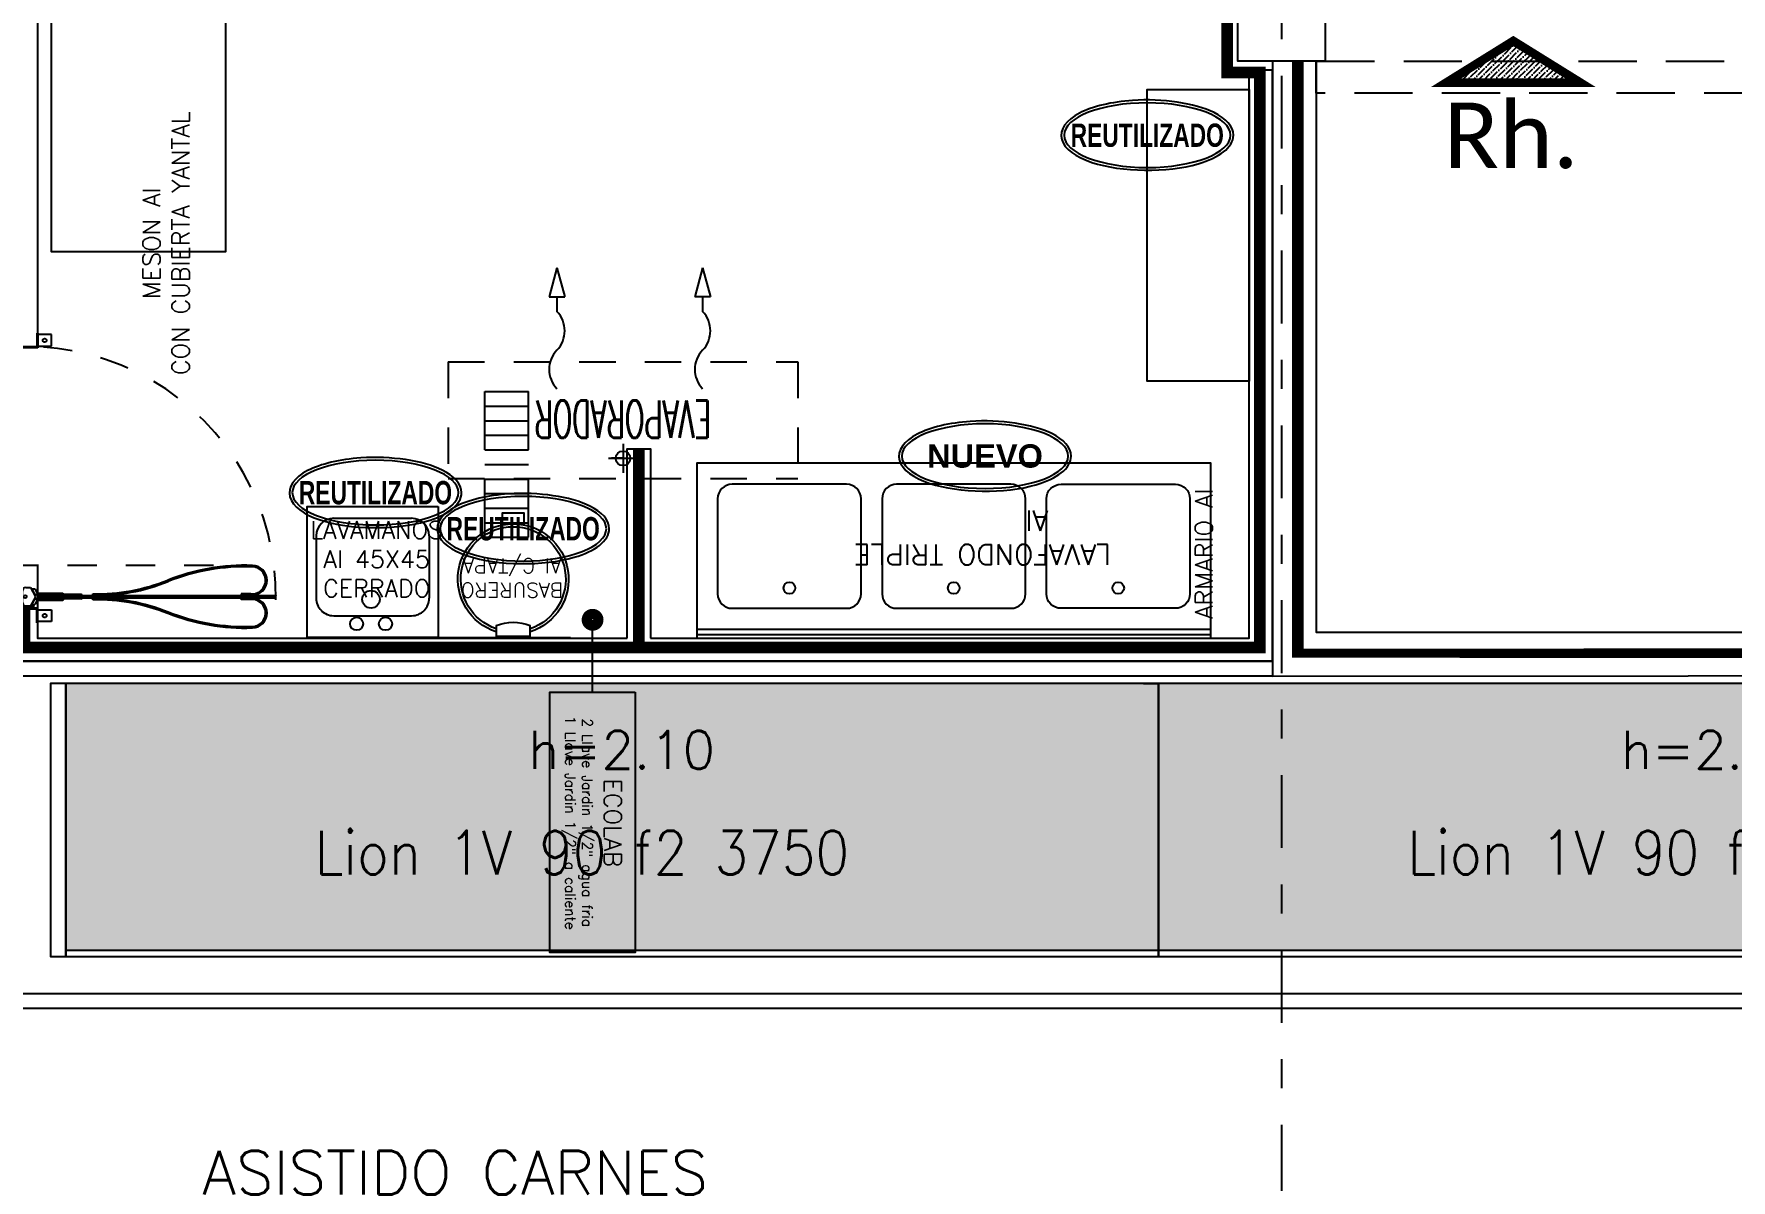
# Model space of a CAD drawing. Header units: millimetres. Extents: x 340 to 1003762, y 22 to 362022.
# Drawn here: x 431.87 to 437.69, y 86.36 to 90.29 of the extents above; entities that cross this region are included whole.
import ezdxf
from ezdxf.enums import TextEntityAlignment as Align
from ezdxf.xclip import XClip

# ---------------------------------------------------------------- set-up
doc = ezdxf.new("R2010")
doc.units = ezdxf.units.MM
doc.header["$XCLIPFRAME"] = 0
for name, pattern in [('LSBB_P_002 - PLANTA 1° NIVEL SALA DE VENTAS$0$000_ALTILLO PROPUESTA$0$HIDDEN', [0.375, 0.25, -0.125]), ('LSBB_P_002 - PLANTA 1° NIVEL SALA DE VENTAS$0$CONTINUOS', [0]), ('LSBB_P_002 - PLANTA 1° NIVEL SALA DE VENTAS$0$DASHDOT2', [0.5, 0.25, -0.125, 0, -0.125]), ('LSBB_P_002 - PLANTA 1° NIVEL SALA DE VENTAS$0$DASHED', [0.75, 0.5, -0.25]), ('LSBB_P_002 - PLANTA 1° NIVEL SALA DE VENTAS$0$HIDDEN', [0.375, 0.25, -0.125]), ('LSBB_P_002 - PLANTA 1° NIVEL SALA DE VENTAS$0$HIDDEN2', [0.1875, 0.125, -0.0625]), ('LSBB_P_002 - PLANTA 1° NIVEL SALA DE VENTAS$0$LAYOUT$0$LAYOUT 25-04$0$CONTINUOS', [0]), ('LSBB_P_002 - PLANTA 1° NIVEL SALA DE VENTAS$0$Z-ARQUITECTURA$0$HIDDEN', [0.375, 0.25, -0.125])]:
    doc.linetypes.add(name, pattern=pattern)
for name, color, linetype in [('LSBB_P_002 - PLANTA 1° NIVEL SALA DE VENTAS$0$A- TABIQUE TIPO SHAFT', 3, 'Continuous'), ('LSBB_P_002 - PLANTA 1° NIVEL SALA DE VENTAS$0$A-ACTIVOS NUEVOS', 20, 'Continuous'), ('LSBB_P_002 - PLANTA 1° NIVEL SALA DE VENTAS$0$A-ACTIVOS REUTILIZADOS', 7, 'Continuous'), ('LSBB_P_002 - PLANTA 1° NIVEL SALA DE VENTAS$0$A-Artefactos', 8, 'Continuous'), ('LSBB_P_002 - PLANTA 1° NIVEL SALA DE VENTAS$0$A-DEMOLICIONES', 30, 'LSBB_P_002 - PLANTA 1° NIVEL SALA DE VENTAS$0$DASHED'), ('LSBB_P_002 - PLANTA 1° NIVEL SALA DE VENTAS$0$A-Equipamiento acero inox', 8, 'Continuous'), ('LSBB_P_002 - PLANTA 1° NIVEL SALA DE VENTAS$0$A-EVAPORADOR', 8, 'Continuous'), ('LSBB_P_002 - PLANTA 1° NIVEL SALA DE VENTAS$0$A-LAYOUT', 7, 'Continuous'), ('LSBB_P_002 - PLANTA 1° NIVEL SALA DE VENTAS$0$A-MOBILIARIO', 8, 'Continuous'), ('LSBB_P_002 - PLANTA 1° NIVEL SALA DE VENTAS$0$A-MUEBLES FRIO', 2, 'Continuous'), ('LSBB_P_002 - PLANTA 1° NIVEL SALA DE VENTAS$0$A-PANEL CAMARA NUEVO', 10, 'LSBB_P_002 - PLANTA 1° NIVEL SALA DE VENTAS$0$CONTINUOS'), ('LSBB_P_002 - PLANTA 1° NIVEL SALA DE VENTAS$0$A-PUERTAS NUEVAS', 10, 'Continuous'), ('LSBB_P_002 - PLANTA 1° NIVEL SALA DE VENTAS$0$A-SALA DEFENSAS', 9, 'Continuous'), ('LSBB_P_002 - PLANTA 1° NIVEL SALA DE VENTAS$0$A-SE CONSTRUYE RELLENO', 10, 'LSBB_P_002 - PLANTA 1° NIVEL SALA DE VENTAS$0$CONTINUOS'), ('LSBB_P_002 - PLANTA 1° NIVEL SALA DE VENTAS$0$A-TABIQUES', 3, 'Continuous'), ('LSBB_P_002 - PLANTA 1° NIVEL SALA DE VENTAS$0$A-Textos', 2, 'Continuous'), ('LSBB_P_002 - PLANTA 1° NIVEL SALA DE VENTAS$0$A-TRAS-EQPM', 8, 'Continuous'), ('LSBB_P_002 - PLANTA 1° NIVEL SALA DE VENTAS$0$EJES', 8, 'LSBB_P_002 - PLANTA 1° NIVEL SALA DE VENTAS$0$DASHDOT2'), ('LSBB_P_002 - PLANTA 1° NIVEL SALA DE VENTAS$0$ESTRUCTURA', 5, 'Continuous'), ('LSBB_P_002 - PLANTA 1° NIVEL SALA DE VENTAS$0$LAYOUT$0$A-GONDOLAS DELGADO', 8, 'Continuous'), ('LSBB_P_002 - PLANTA 1° NIVEL SALA DE VENTAS$0$LAYOUT$0$A-SALA-HATCH-CARNICERIA', 10, 'LSBB_P_002 - PLANTA 1° NIVEL SALA DE VENTAS$0$LAYOUT$0$LAYOUT 25-04$0$CONTINUOS'), ('LSBB_P_002 - PLANTA 1° NIVEL SALA DE VENTAS$0$LLAVES ECOLAB', 90, 'Continuous'), ('LSBB_P_002 - PLANTA 1° NIVEL SALA DE VENTAS$0$N- EXTINTOR O RH', 1, 'Continuous'), ('LSBB_P_002 - PLANTA 1° NIVEL SALA DE VENTAS$0$TABIQUE', 3, 'Continuous'), ('XREF', 7, 'Continuous')]:
    doc.layers.add(name, color=color, linetype=linetype)
doc.styles.add('LSBB_P_002 - PLANTA 1° NIVEL SALA DE VENTAS$0$ARIAL', font='')
doc.styles.add('LSBB_P_002 - PLANTA 1° NIVEL SALA DE VENTAS$0$Estilo1', font='GOTHIC.TTF', dxfattribs={"height": 0.24})
doc.styles.add('LSBB_P_002 - PLANTA 1° NIVEL SALA DE VENTAS$0$LAYOUT$0$LAYOUT 25-04$0$REF-LAYOUT-19$0$REF-LAYOUT-13$0$ROMANS', font='romans', dxfattribs={"height": 52})
doc.styles.add('LSBB_P_002 - PLANTA 1° NIVEL SALA DE VENTAS$0$LAYOUT$0$LAYOUT 25-04$0$TESTI15', font='romans.shx', dxfattribs={"width": 0.9, "height": 1.5})
doc.styles.add('LSBB_P_002 - PLANTA 1° NIVEL SALA DE VENTAS$0$ROMANS', font='romans')
doc.styles.add('LSBB_P_002 - PLANTA 1° NIVEL SALA DE VENTAS$0$ROMANS20', font='ROMANS8.SHX', dxfattribs={"width": 0.9, "height": 2})
doc.styles.add('LSBB_P_002 - PLANTA 1° NIVEL SALA DE VENTAS$0$STANDARD', font='txt')
doc.styles.add('LSBB_P_002 - PLANTA 1° NIVEL SALA DE VENTAS$0$YUDICAD_ROMANS', font='romans.shx')
doc.styles.get('LSBB_P_002 - PLANTA 1° NIVEL SALA DE VENTAS$0$ARIAL').set_extended_font_data('Arial', bold=True)

# ---------------------------------------------------------------- blocks, each defined once
blk = doc.blocks.new('LSBB_P_002 - PLANTA 1° NIVEL SALA DE VENTAS$0$ARM')
at = {"layer": 'LSBB_P_002 - PLANTA 1° NIVEL SALA DE VENTAS$0$A-Equipamiento acero inox'}
blk.add_lwpolyline([(30.93873765925745, 22.14099914433031), (31.93873765925745, 22.14099914433031), (31.93873765925745, 21.79099914433031), (30.93873765925745, 21.79099914433031), (30.93873765925745, 22.14099914433031)], dxfattribs=at)
blk = doc.blocks.new('LSBB_P_002 - PLANTA 1° NIVEL SALA DE VENTAS$0$A$C6D5A0C58')
at = {"layer": 'LSBB_P_002 - PLANTA 1° NIVEL SALA DE VENTAS$0$A-ACTIVOS REUTILIZADOS', "extrusion": (0, 0, -1)}
blk.add_ellipse((0, 0), major_axis=(0.2854738699039103, 0), ratio=0.3885752926024003, dxfattribs=at)
at = {"layer": 'LSBB_P_002 - PLANTA 1° NIVEL SALA DE VENTAS$0$A-ACTIVOS REUTILIZADOS'}
blk.add_open_spline([(0.2954738699039012, 0), (0.2954738699039012, -0.02103661877728769), (0.2827806445013721, -0.04086770488976299), (0.2406718045746175, -0.07374504249614233), (0.2108354007874027, -0.0875499604890706), (0.06928882220051946, -0.1291210275013412), (-0.08925688090408812, -0.1271702963809389), (-0.24534772898852, -0.07478032924791478), (-0.2842338602782206, -0.04797015292530205), (-0.3027281482048352, 0.0189571005307414), (-0.27765704597482, 0.05233328029733286), (-0.1879686367377076, 0.09871091504727758), (-0.1217856331467146, 0.1143060677450194), (0.05235670338919363, 0.1262679022356537), (0.1630410544291294, 0.1101572340741939), (0.2697822788495046, 0.05722914402355173), (0.2954738699039012, 0.03027956161730572), (0.2954738699039012, 0)], degree=3, knots=[0, 0, 0, 0, 0.4617913843624609, 0.4617913843624609, 0.9235827687249217, 0.9235827687249217, 2.283227487550982, 2.283227487550982, 3.034625860895088, 3.034625860895088, 3.786024234239195, 3.786024234239195, 4.537422607583301, 4.537422607583301, 5.618494806050091, 5.618494806050091, 6.283185307179586, 6.283185307179586, 6.283185307179586, 6.283185307179586], dxfattribs=at)
at = {"layer": 'LSBB_P_002 - PLANTA 1° NIVEL SALA DE VENTAS$0$A-ACTIVOS REUTILIZADOS', "style": 'LSBB_P_002 - PLANTA 1° NIVEL SALA DE VENTAS$0$ARIAL', "width": 0.7}
blk.add_text('REUTILIZADO', height=0.08, dxfattribs=at).set_placement((0, 0), align=Align.MIDDLE_CENTER)
blk = doc.blocks.new('LSBB_P_002 - PLANTA 1° NIVEL SALA DE VENTAS$0$A$C73AD46B8')
for p, q in [((0.569472489500555, -1.108036968844317e-07), (0.569472489500555, 1.764117913800916)), ((0.5874924778235311, -1.108036968844317e-07), (0.5874924778235311, 1.764117913800916))]:
    blk.add_line(p, q)
blk.add_lwpolyline([(0.6000000315561067, -1.108036968844317e-07), (0.6000000315561067, 1.764117913800916), (3.155608396809839e-08, 1.764117913800916), (3.155608396809839e-08, -1.108036968844317e-07), (0.6000000315561067, -1.108036968844317e-07)])
for points in [[(0.4977085387096452, 1.642353963009597), (0.4977085387096452, 1.249999889196303, -0.414213562373095), (0.4477085387096906, 1.199999889196121), (0.1217639823469483, 1.199999889196121, -0.4142135623730927), (0.07176398234699377, 1.249999889196303), (0.07176398234699377, 1.642353963009597, -0.414213562373095), (0.1217639823469483, 1.692353963009779), (0.4477085387096906, 1.692353963009779, -0.414213562373095)], [(0.4977085387096452, 0.6858818645915079), (0.4977085387096452, 1.078235938405712, 0.4142135623730974), (0.4477085387096906, 1.128235938404984), (0.1217639823469483, 1.128235938404984, 0.4142135623730963), (0.07176398234699377, 1.078235938405712), (0.07176398234699377, 0.6858818645915079, 0.4142135623730914), (0.1217639823469483, 0.635881864591326), (0.4477085387096906, 0.635881864591326, 0.4142135623730938)], [(0.4977085387096452, 0.1217638399867127), (0.4977085387096452, 0.5141179138009164, 0.4142135623730974), (0.4477085387096906, 0.5641179138001888), (0.1217639823469483, 0.5641179138001888, 0.4142135623730963), (0.07176398234699377, 0.5141179138009164), (0.07176398234699377, 0.1217638399867127, 0.4142135623730914), (0.1217639823469483, 0.0717638399865308), (0.4477085387096906, 0.0717638399865308, 0.4142135623730938)]]:
    blk.add_lwpolyline(points, format="xyb", close=True)
for centre in [(0.4280806883571415, 1.446176926103405), (0.4280806883571415, 0.8820589014986098), (0.4280806883571415, 0.3179408768938146)]:
    blk.add_circle(centre, 0.02)
at = {"insert": (0.3484435689634906, 2.205763910530799), "char_height": 0.07, "width": 1.760500000000001, "attachment_point": 1, "rotation": 270, "style": 'LSBB_P_002 - PLANTA 1° NIVEL SALA DE VENTAS$0$ROMANS'}
blk.add_mtext('\\pi0.78383;LAVAFONDO TRIPLE\\P\\pi0.42358;            AI', dxfattribs=at)
blk = doc.blocks.new('LSBB_P_002 - PLANTA 1° NIVEL SALA DE VENTAS$0$A$C529333AF')
at = {"layer": 'LSBB_P_002 - PLANTA 1° NIVEL SALA DE VENTAS$0$A-ACTIVOS NUEVOS', "extrusion": (0, 0, -1)}
blk.add_ellipse((0, 0), major_axis=(0.2854738699039103, 0), ratio=0.3885752926024003, dxfattribs=at)
at = {"layer": 'LSBB_P_002 - PLANTA 1° NIVEL SALA DE VENTAS$0$A-ACTIVOS NUEVOS'}
blk.add_open_spline([(0.2954738699039012, 0), (0.2954738699039012, -0.02103661877728769), (0.2827806445013721, -0.04086770488976299), (0.2406718045746175, -0.07374504249614233), (0.2108354007874027, -0.0875499604890706), (0.06928882220051946, -0.1291210275013412), (-0.08925688090408812, -0.1271702963809389), (-0.24534772898852, -0.07478032924791478), (-0.2842338602782206, -0.04797015292530205), (-0.3027281482048352, 0.0189571005307414), (-0.27765704597482, 0.05233328029733286), (-0.1879686367377076, 0.09871091504727758), (-0.1217856331467146, 0.1143060677450194), (0.05235670338919363, 0.1262679022356537), (0.1630410544291294, 0.1101572340741939), (0.2697822788495046, 0.05722914402355173), (0.2954738699039012, 0.03027956161730572), (0.2954738699039012, 0)], degree=3, knots=[0, 0, 0, 0, 0.4617913843624609, 0.4617913843624609, 0.9235827687249217, 0.9235827687249217, 2.283227487550982, 2.283227487550982, 3.034625860895088, 3.034625860895088, 3.786024234239195, 3.786024234239195, 4.537422607583301, 4.537422607583301, 5.618494806050091, 5.618494806050091, 6.283185307179586, 6.283185307179586, 6.283185307179586, 6.283185307179586], dxfattribs=at)
at = {"layer": 'LSBB_P_002 - PLANTA 1° NIVEL SALA DE VENTAS$0$A-ACTIVOS NUEVOS', "insert": (0, 0), "char_height": 0.08, "attachment_point": 5, "style": 'LSBB_P_002 - PLANTA 1° NIVEL SALA DE VENTAS$0$ARIAL'}
blk.add_mtext_dynamic_manual_height_columns('NUEVO', width=0.5365515064410147, gutter_width=0.7000000000000001, heights=[0], dxfattribs=at)
blk = doc.blocks.new('LSBB_P_002 - PLANTA 1° NIVEL SALA DE VENTAS$0$LLAVE ECOLAB')
at = {"layer": 'LSBB_P_002 - PLANTA 1° NIVEL SALA DE VENTAS$0$LLAVES ECOLAB', "color": 8}
blk.add_lwpolyline([(-1.501369985020119, 0.5435364268142493), (-1.501369985020119, 1.436865438579467), (-1.208648188440293, 1.436865438579467), (-1.208648188440293, 0.5435364268142493)], close=True, dxfattribs=at)
for points in [[(-1.355009086730206, 0.5435364268142493), (-1.355009086730206, 0.2948173964641683)], [(-1.355009086730206, 0.5106505860771904), (-1.355009086730206, 0.2948173964641683)]]:
    blk.add_lwpolyline(points, dxfattribs=at)
at = {"layer": 'LSBB_P_002 - PLANTA 1° NIVEL SALA DE VENTAS$0$LLAVES ECOLAB', "color": 8, "const_width": 0.035}
blk.add_lwpolyline([(-1.375009086283171, 0.2948173964641683, 1), (-1.335009087177241, 0.2948173964641683, 1)], format="xyb", close=True, dxfattribs=at)
blk.add_lwpolyline([(-1.375009086283171, 0.2948173964641683, 1), (-1.335009087177241, 0.2948173964641683, 1)], format="xyb", close=True, dxfattribs=at)
at = {"layer": 'LSBB_P_002 - PLANTA 1° NIVEL SALA DE VENTAS$0$A-MOBILIARIO', "ltscale": 0.25, "insert": (-1.352151728005868, 0.9916204435441973), "char_height": 0.06, "width": 1.146377352263244, "attachment_point": 5, "rotation": 90, "style": 'LSBB_P_002 - PLANTA 1° NIVEL SALA DE VENTAS$0$ROMANS'}
blk.add_mtext('\\A1;ECOLAB\\P{\\H0.58333x;2 Llave Jardin 1/2" agua fria\\P1 Llave Jardin 1/2" a caliente}', dxfattribs=at)
blk = doc.blocks.new('LSBB_P_002 - PLANTA 1° NIVEL SALA DE VENTAS$0$EVC5-302-22')
at = {"linetype": 'LSBB_P_002 - PLANTA 1° NIVEL SALA DE VENTAS$0$HIDDEN', "ltscale": 0.5}
for p, q in [((2.299999999813735, -0.09999999962747098), (1.099999999627469, -0.09999999962747098)), ((1.099999999627469, -0.5), (1.099999999627469, -0.09999999962747098)), ((2.299999999813735, -0.5), (2.299999999813735, -0.09999999962747098)), ((2.299999999813735, -0.5), (1.099999999627469, -0.5))]:
    blk.add_line(p, q, dxfattribs=at)
for p, q in [((1.75, -0.1688384814187884), (1.650000000372529, -0.1688384814187884)), ((1.700000000186264, -0.2188384821638465), (1.700000000186264, -0.1188384816050529)), ((1.700000000186264, -0.1688384814187884), (1.740000000223516, -0.1688384814187884)), ((1.426866078749299, -0.7225894909352065), (1.426866078749299, -0.6725894901901484)), ((1.926866078749299, -0.7225894909352065), (1.926866078749299, -0.6725894901901484)), ((1.400071159936486, -0.7225894909352065), (1.453660998493431, -0.7225894909352065)), ((1.426866078749299, -0.8225894905626772), (1.400071159936486, -0.7225894909352065)), ((1.426866078749299, -0.8225894905626772), (1.453660998493431, -0.7225894909352065)), ((1.953660998493431, -0.7225894909352065), (1.900071159936486, -0.7225894909352065)), ((1.926866078749299, -0.8225894905626772), (1.900071159936486, -0.7225894909352065)), ((1.926866078749299, -0.8225894905626772), (1.953660998493431, -0.7225894909352065))]:
    blk.add_line(p, q)
blk.add_circle((1.700000000186264, -0.1688384814187884), 0.025000000000003)
for centre, radius, start, end in [((1.358362517319618, -0.4738394906744361), 0.0952984808595302, 315.9581010535376, 44.04189894646235), ((1.858362517319618, -0.4738394906744361), 0.0952984808595302, 315.9581010535376, 44.04189894646235), ((1.495369641110301, -0.6063394909724594), 0.0952984808595505, 135.9581010535376, 224.0418989464618), ((1.995369641110301, -0.6063394909724594), 0.0952984808595505, 135.9581010535376, 224.0418989464618)]:
    blk.add_arc(centre, radius, start, end)
at = {"style": 'LSBB_P_002 - PLANTA 1° NIVEL SALA DE VENTAS$0$ROMANS20', "width": 0.55}
blk.add_text('EVAPORADOR', height=0.128, dxfattribs=at).set_placement((1.700881703756748, -0.3033993374556303), align=Align.MIDDLE)
blk = doc.blocks.new('LSBB_P_002 - PLANTA 1° NIVEL SALA DE VENTAS$0$LAYOUT$0$A$C773A1592')
h = blk.add_hatch(color=256)
h.dxf.hatch_style = 1
h.paths.add_polyline_path([(1.819e-12, 0), (3.75, 0), (3.75, -0.9147193240278284), (-1.819e-12, -0.9152806759702798)])
at = {"layer": 'LSBB_P_002 - PLANTA 1° NIVEL SALA DE VENTAS$0$A-MUEBLES FRIO'}
blk.add_lwpolyline([(3.75, 0), (0, 0), (0, -0.9369999999991592), (3.75, -0.9369999999991592)], close=True, dxfattribs=at)
blk.add_lwpolyline([(0, -0.914999999999054), (3.75, -0.914999999999054)], dxfattribs=at)
at = {"layer": 'LSBB_P_002 - PLANTA 1° NIVEL SALA DE VENTAS$0$A-MUEBLES FRIO', "style": 'LSBB_P_002 - PLANTA 1° NIVEL SALA DE VENTAS$0$LAYOUT$0$LAYOUT 25-04$0$REF-LAYOUT-19$0$REF-LAYOUT-13$0$ROMANS'}
blk.add_text('h=2.10', height=0.13, dxfattribs=at).set_placement((1.907829962330652, -0.293183331133946), align=Align.CENTER)
at = {"layer": 'LSBB_P_002 - PLANTA 1° NIVEL SALA DE VENTAS$0$A-MUEBLES FRIO', "style": 'LSBB_P_002 - PLANTA 1° NIVEL SALA DE VENTAS$0$LAYOUT$0$LAYOUT 25-04$0$TESTI15', "width": 0.9}
blk.add_text('Lion 1V 90 f2 3750', height=0.1499999999998636, dxfattribs=at).set_placement((1.771753829452791, -0.5768937985920957), align=Align.MIDDLE)
blk = doc.blocks.new('LSBB_P_002 - PLANTA 1° NIVEL SALA DE VENTAS$0$SVLY')
at = {"layer": 'LSBB_P_002 - PLANTA 1° NIVEL SALA DE VENTAS$0$A-MUEBLES FRIO'}
blk.add_lwpolyline([(1047.267457474991, 302.8803132093976), (1047.215457474991, 302.8803132093976), (1047.215457474991, 301.9433132093977), (1047.267457474991, 301.9433132093977)], close=True, dxfattribs=at)
at = {"layer": 'LSBB_P_002 - PLANTA 1° NIVEL SALA DE VENTAS$0$A-SALA DEFENSAS', "color": 1, "linetype": 'Continuous'}
for p, q in [((1057.98569642951, 301.8152669821638), (1047.093944998049, 301.8152669821644)), ((1049.759035942484, 301.8152669821642), (1047.093944998049, 301.8152669821644)), ((1047.093944998049, 301.7653368930034), (1057.985696429508, 301.7662132723039)), ((1047.093944998049, 301.7653368930036), (1049.7990359423, 301.7655964296021))]:
    blk.add_line(p, q, dxfattribs=at)
at = {"layer": 'LSBB_P_002 - PLANTA 1° NIVEL SALA DE VENTAS$0$LAYOUT$0$A-GONDOLAS DELGADO'}
for p, q in [((1050.965457474991, 302.8803132093958), (1051.017457474991, 302.8803132093958)), ((1051.017457474991, 302.8803132093958), (1051.017457474991, 301.9433132093959)), ((1051.017457474991, 301.9433132093959), (1051.017457474991, 302.8803132093958))]:
    blk.add_line(p, q, dxfattribs=at)
for points in [[(1051.017457474991, 302.8803132093958), (1047.267457474991, 302.8803132093958), (1047.267457474991, 301.9433132093959), (1051.017457474991, 301.9433132093959)], [(1054.767457474991, 302.8803132093958), (1051.017457474991, 302.8803132093958), (1051.017457474991, 301.9433132093959), (1054.767457474991, 301.9433132093959)]]:
    blk.add_lwpolyline(points, close=True, dxfattribs=at)
for points in [[(1047.267457474991, 301.9653132093968), (1051.017457474991, 301.9653132093968)], [(1051.017457474991, 301.9653132093968), (1054.767457474991, 301.9653132093968)]]:
    blk.add_lwpolyline(points, dxfattribs=at)
at = {"layer": 'LSBB_P_002 - PLANTA 1° NIVEL SALA DE VENTAS$0$LAYOUT$0$A-SALA-HATCH-CARNICERIA'}
for p in [(1047.267457474991, 302.8803132093958), (1051.017457474991, 302.8803132093958)]:
    blk.add_blockref('LSBB_P_002 - PLANTA 1° NIVEL SALA DE VENTAS$0$LAYOUT$0$A$C773A1592', p, dxfattribs=at)
at = {"layer": 'LSBB_P_002 - PLANTA 1° NIVEL SALA DE VENTAS$0$A-Textos', "linetype": 'LSBB_P_002 - PLANTA 1° NIVEL SALA DE VENTAS$0$HIDDEN2', "style": 'LSBB_P_002 - PLANTA 1° NIVEL SALA DE VENTAS$0$YUDICAD_ROMANS'}
blk.add_text('ASISTIDO CARNES', height=0.15, dxfattribs=at).set_placement((1048.604357021659, 301.2009860669929), align=Align.MIDDLE_CENTER)
blk = doc.blocks.new('LSBB_P_002 - PLANTA 1° NIVEL SALA DE VENTAS$0$A$C1DC406FA')
at = {"layer": 'LSBB_P_002 - PLANTA 1° NIVEL SALA DE VENTAS$0$N- EXTINTOR O RH', "linetype": 'ByBlock'}
h = blk.add_hatch(dxfattribs=at)
h.set_pattern_fill('ANSI36,_I', color=256, scale=0.105, angle=-3.81666561775622e-14, style=2)
h.set_pattern_definition([(44.99999999999994, (7209.541527450974, -17711.5550460188), (0.006960582377305097, 0.02552213538345195), [0.0328125, -0.006562500000000001, 0, -0.006562500000000001])])
h.paths.add_polyline_path([(0.2830121648414661, 0.5446759902379483), (0.5134631015473587, 0.4014854319948711), (0.0525612281355734, 0.4014854319948711)])
at = {"layer": 'LSBB_P_002 - PLANTA 1° NIVEL SALA DE VENTAS$0$N- EXTINTOR O RH', "const_width": 0.03}
blk.add_lwpolyline([(0.2830121648414661, 0.5446759902379483), (0.2830121648414661, 0.5446759902379483), (0.5134631015473587, 0.4014854319948711), (0.0525612281355734, 0.4014854319948711)], close=True, dxfattribs=at)
at = {"layer": 'LSBB_P_002 - PLANTA 1° NIVEL SALA DE VENTAS$0$N- EXTINTOR O RH', "insert": (0.2755572491050771, 0.2193741366561994), "char_height": 0.225, "width": 5.007388903677338, "attachment_point": 5, "style": 'LSBB_P_002 - PLANTA 1° NIVEL SALA DE VENTAS$0$STANDARD'}
blk.add_mtext('{\\fCalibri|b0|i0|c0|p34;Rh.}', dxfattribs=at)
blk = doc.blocks.new('LSBB_P_002 - PLANTA 1° NIVEL SALA DE VENTAS$0$RH. EXISTENTE')
at = {"layer": 'LSBB_P_002 - PLANTA 1° NIVEL SALA DE VENTAS$0$N- EXTINTOR O RH', "color": 20}
blk.add_blockref('LSBB_P_002 - PLANTA 1° NIVEL SALA DE VENTAS$0$A$C1DC406FA', (851.9519590989024, 304.5403094236606), dxfattribs=at)
blk = doc.blocks.new('LSBB_P_002 - PLANTA 1° NIVEL SALA DE VENTAS$0$Z-ARQUITECTURA$0$PUERTA POLICARBONATO 90')
for p, q in [((0.002999999996973202, 0.002999999996973202), (-0.04699999999138527, 0.002999999996973202)), ((-0.04699999999138527, 0), (-0.04699999999138527, 0.002999999996973202)), ((0, 0), (-0.04699999999138527, 0)), ((-5.820766091346741e-11, -0.08000000000174623), (0, 0)), ((0.002999999938765541, -0.08299999999871943), (0.002999999996973202, 0.002999999996973202)), ((0.896999999997206, -0.08300000004237518), (0.896999999997206, 0.003000000477186404)), ((0.896999999997206, 0.003000000477186404), (0.9470000000146683, 0.003000000477186404)), ((0.8999999999941792, -0.08000000004540198), (0.8999999999941792, 4.802132025361061e-10)), ((0.8999999999941792, 4.802132025361061e-10), (0.9470000000146683, 4.802132025361061e-10)), ((0.9470000000146683, 4.802132025361061e-10, -1.7223433009e-06), (0.9470000000146683, 0.003000000477186404, -1.7223433009e-06)), ((0.002999999967869371, -0.01099999999860302), (0.002999999967869371, -0.06900000000314321)), ((0.002999999967869371, -0.01099999999860302), (0.01099999996949919, -0.01099999999860302)), ((0.01099999996949919, -0.01099999999860302), (0.01099999996949919, -0.06900000000314321)), ((0.01099999996949919, -0.03350000000500586), (0.01565724069951102, -0.03350000000500586)), ((0.01099999996949919, -0.03350000000500586), (0.01099999996949919, -0.04649999999674037)), ((0.01099999996949919, -0.04166812576295342), (0.01099999996949919, -0.05766812576621305)), ((0.04299999997601844, -0.07566812576260418), (0.01099999996949919, -0.05766812576621305)), ((0.05899999997927807, -0.0296681257605087), (0.02699999997275881, -0.0296681257605087)), ((0.0749999999825377, -0.05766812576621305), (0.04299999997601844, -0.07566812576260418)), ((0.0749999999825377, -0.04166812576295342), (0.0749999999825377, -0.05766812576621305)), ((-0.04700000004959293, -0.08000000000174623), (-5.820766091346741e-11, -0.08000000000174623)), ((-0.04700000004959293, -0.08299999999871943), (-0.04700000004959293, -0.08000000000174623)), ((-0.04700000004959293, -0.08299999999871943), (0.002999999938765541, -0.08299999999871943)), ((0.002999999967869371, -0.06900000000314321), (0.01099999996949919, -0.06900000000314321)), ((0.0159999999741558, -0.06162797324941494), (0.0159999999741558, -0.07310144809889607)), ((0.03549999996903352, -0.07259672324289568), (0.0159999999741558, -0.06162797324941494)), ((0.03049999996437691, -0.08125769809703343), (0.0159999999741558, -0.07310144809889607)), ((0.03049999996437691, -0.08125769809703343), (0.03049999996437691, -0.1690701980987797)), ((0.03549999996903352, -0.07259672324289568), (0.03549999996903352, -0.1720701980957529)), ((0.03549999996903352, -0.07426187576493248), (0.03549999996903352, -0.1712618757592281)), ((0.03549999996903352, -0.0852618757635355), (0.05049999998300336, -0.0852618757635355)), ((0.04049999997369014, -0.0852618757635355), (0.04049999997369014, -0.8997855359048117)), ((0.04549999997834675, -0.0852618757635355), (0.04549999997834675, -0.8997855359048117)), ((0.06999999997788109, -0.06162797324941494), (0.05049999998300336, -0.07259672324289568)), ((0.05049999998300336, -0.07259672324289568), (0.05049999998300336, -0.1720701980957529)), ((0.05049999998300336, -0.07426187576493248), (0.05049999998300336, -0.1712618757592281)), ((0.06999999997788109, -0.07310144809889607), (0.05549999998765998, -0.08125769809703343)), ((0.05549999998765998, -0.08125769809703343), (0.05549999998765998, -0.1690701980987797)), ((0.06999999997788109, -0.06162797324941494), (0.06999999997788109, -0.07310144809889607)), ((0.9470000000146683, -0.08300000004237518), (0.896999999997206, -0.08300000004237518)), ((0.9470000000146683, -0.08000000004540198), (0.8999999999941792, -0.08000000004540198)), ((0.9470000000146683, -0.08300000004237518, -1.7223433009e-06), (0.9470000000146683, -0.08000000004540198, -1.7223433009e-06)), ((0.03049999996437691, -0.1690701980987797), (0.03549999996903352, -0.1720701980957529)), ((0.05549999998765998, -0.1690701980987797), (0.05049999998300336, -0.1720701980957529)), ((0.03849999996600673, -0.8997855359048117), (0.04049999997369014, -0.8997855359048117)), ((0.04049999997369014, -0.8997855359048117), (0.04549999997834675, -0.8997855359048117)), ((0.04749999998603016, -0.8997855359048117), (0.04549999997834675, -0.8997855359048117))]:
    blk.add_line(p, q)
at = {"color": 8, "linetype": 'LSBB_P_002 - PLANTA 1° NIVEL SALA DE VENTAS$0$Z-ARQUITECTURA$0$HIDDEN', "ltscale": 0.2}
for p, q in [((-0.04242331293062307, 0.05000000000291038), (-0.04242331293062307, 0.002999999996973202)), ((-0.002423312951577827, 0.05000000000291038), (-0.04242331293062307, 0.05000000000291038)), ((-0.002423312951577827, 0.002999999996973202), (-0.002423312951577827, 0.05000000000291038)), ((0.9024233129457571, 0.05000000046857167, -1.7223433009e-06), (0.9424233129539061, 0.05000000046857167, -1.7223433009e-06)), ((0.9024233129457571, 0.003000000477186404, -1.7223433009e-06), (0.9024233129457571, 0.05000000046857167, -1.7223433009e-06)), ((0.9424233129539061, 0.05000000046857167, -1.7223433009e-06), (0.9424233129539061, 0.003000000477186404, -1.7223433009e-06)), ((-0.04242331298883073, -0.1300000000046566), (-0.04242331298883073, -0.08299999999871943)), ((-0.002423312980681658, -0.08299999999871943), (-0.002423312980681658, -0.1300000000046566)), ((0.9024233129457571, -0.08300000004237518, -1.7223433009e-06), (0.9024233129457571, -0.1300000000483124, -1.7223433009e-06)), ((0.9424233129539061, -0.1300000000483124, -1.7223433009e-06), (0.9424233129539061, -0.08300000004237518, -1.7223433009e-06)), ((-0.002423312980681658, -0.1300000000046566), (-0.04242331298883073, -0.1300000000046566)), ((0.9024233129457571, -0.1300000000483124, -1.7223433009e-06), (0.9424233129539061, -0.1300000000483124, -1.7223433009e-06))]:
    blk.add_line(p, q, dxfattribs=at)
at = {"color": 8, "linetype": 'LSBB_P_002 - PLANTA 1° NIVEL SALA DE VENTAS$0$Z-ARQUITECTURA$0$HIDDEN', "ltscale": 0.3}
for p, q in [((0.1499999999941792, 1.047737896442413e-09), (0, 0)), ((0.1499999999941792, -0.6855042571551166), (0.1499999999941792, 1.047737896442413e-09))]:
    blk.add_line(p, q, dxfattribs=at)
at = {"color": 8}
for p, q in [((0.03549999996903352, -0.2322618757607415), (0.03549999996903352, -0.0852618757635355)), ((0.03749999997671694, -0.2322618757607415), (0.03749999997671694, -0.0852618757635355)), ((0.04849999997531995, -0.2322618757607415), (0.04849999997531995, -0.0852618757635355)), ((0.05049999998300336, -0.2322618757607415), (0.05049999998300336, -0.0852618757635355)), ((0.03549999996903352, -0.2322618757607415), (0.03749999997671694, -0.2322618757607415)), ((0.04849999997531995, -0.2322618757607415), (0.05049999998300336, -0.2322618757607415)), ((0.03238846431486309, -0.2725019279750995), (0.03849999996600673, -0.2725019279750995)), ((0.03849999996600673, -0.2352618757577147), (0.03849999996600673, -0.8997855359048117)), ((0.03849999996600673, -0.2352618757577147), (0.04049999997369014, -0.2352618757577147)), ((0.04549999997834675, -0.2352618757577147), (0.04749999998603016, -0.2352618757577147)), ((0.04749999998603016, -0.2352618757577147), (0.04749999998603016, -0.8997855359048117)), ((0.04749999998603016, -0.2722618757688906), (0.05231148723396473, -0.2722618757688906)), ((0.03349999996135011, -0.781124987261137), (0.03849999996600673, -0.781124987261137)), ((0.03349999996135011, -0.8145045999845024), (0.03349999996135011, -0.781124987261137)), ((0.03849999996600673, -0.781124987261137), (0.03849999996600673, -0.819504599989159)), ((0.05249999996158294, -0.781124987261137), (0.04749999998603016, -0.781124987261137)), ((0.04749999998603016, -0.781124987261137), (0.04749999998603016, -0.819504599989159)), ((0.05249999996158294, -0.8145045999845024), (0.05249999996158294, -0.781124987261137))]:
    blk.add_line(p, q, dxfattribs=at)
at = {"color": 8, "linetype": 'LSBB_P_002 - PLANTA 1° NIVEL SALA DE VENTAS$0$Z-ARQUITECTURA$0$HIDDEN', "ltscale": 0.2}
for centre in [(-0.02242331294110045, 0.02650000000721775), (0.9224233129352797, 0.02650000047287904, -1.7223433009e-06), (-0.02242331299930811, -0.1064999999944121), (0.9224233129352797, -0.1065000000380678, -1.7223433009e-06)]:
    blk.add_circle(centre, 0.0065, dxfattribs=at)
blk.add_circle((0.04299999997601844, -0.03999999999359716), 0.005)
at = {"color": 8, "linetype": 'LSBB_P_002 - PLANTA 1° NIVEL SALA DE VENTAS$0$Z-ARQUITECTURA$0$HIDDEN', "ltscale": 0.3}
blk.add_arc((0.04666766841546632, -0.0455378472834127, -9.3375242293022e-07), 0.854380157041707, 268.9910403549315, 92.01440004089261, dxfattribs=at)
for centre, start, end in [((0.02574772815569304, -0.04466509667690843), 85.22678111271921, 168.5130141787748), ((0.06025227179634385, -0.04466509667690843), 11.48698582122516, 94.77321888728079)]:
    blk.add_arc(centre, 0.0150491634712361, start, end)
at = {"color": 8}
for centre, radius, start, end in [((0.03876745695015416, -0.231994418791146), 0.0032783850111473, 184.6795008028847, 265.3204991937234), ((0.04076745695783757, -0.231994418791146), 0.0032783850111473, 184.6795008028847, 265.3204991937234), ((0.04523254299419932, -0.231994418791146), 0.0032783850111473, 274.6795008062766, 355.3204991971153), ((0.04723254300188273, -0.231994418791146), 0.0032783850111473, 274.6795008062766, 355.3204991971153), ((-0.6253182657819707, -0.2831857909914106), 0.6577934993198875, 338.0386513926173, 0.9306373168651536), ((-0.6303188396559563, -0.2794174010923598), 0.668854591084129, 337.9796567110932, 0.5924075102083172), ((0.6875545864459127, -0.2876060220878571), 0.6402384840688182, 178.6267007832964, 202.2425959326393), ((0.7100182173307985, -0.2829457387852017), 0.6577934993198689, 179.0693626831348, 201.9613486073826), ((0.6693918425007723, -0.7974934021476656), 0.7342218529365541, 158.5459412688982, 181.7179245150698), ((0.6693949047185015, -0.7974962132138899), 0.7292263020223336, 158.5517406475226, 181.72719910639), ((-0.5833949047664646, -0.7974962132138899), 0.7292263020153563, 358.2728008936099, 21.44825935247739), ((-0.5833918425487354, -0.7974934021476656), 0.7342218529369939, 358.2820754849301, 21.4540587311018), ((-0.0129436076967977, -0.8181418510939693), 0.046585816404349, 181.1193642178712, 4.47800355737069), ((0.09894360764883459, -0.8181418510939693), 0.0465858164042898, 175.5219964426293, 358.8806357821289), ((-0.01300000003539026, -0.8182152680092258), 0.0515161370537223, 181.4341330455767, 358.5658669544233), ((0.09899999998742715, -0.8182152680092258), 0.0515161370536087, 181.4341330455767, 358.5658669544233)]:
    blk.add_arc(centre, radius, start, end, dxfattribs=at)
blk = doc.blocks.new('LSBB_P_002 - PLANTA 1° NIVEL SALA DE VENTAS$0$DEMOL')
at = {"layer": 'LSBB_P_002 - PLANTA 1° NIVEL SALA DE VENTAS$0$A-DEMOLICIONES', "linetype": 'LSBB_P_002 - PLANTA 1° NIVEL SALA DE VENTAS$0$000_ALTILLO PROPUESTA$0$HIDDEN', "ltscale": 0.8}
for p, q in [((1051.558802975764, 305.01564692891), (1053.989480519845, 305.0156469289037)), ((1051.558802975764, 304.905646874497), (1051.558802975764, 305.01564692891)), ((1053.989480519845, 304.9056468744907), (1051.558802975764, 304.905646874497)), ((1048.705390299755, 303.3817157852795), (1048.705390299755, 303.8817157852795)), ((1048.705390299755, 303.8817157852795), (1048.855390299755, 303.8817157852795)), ((1048.855390299755, 303.3817157852795), (1048.855390299755, 303.8817157852795)), ((1048.705390299755, 303.8317157852791), (1048.855390299755, 303.8317157852791)), ((1048.705390299755, 303.7817157852792), (1048.855390299755, 303.7817157852792)), ((1048.705390299755, 303.7317157852792), (1048.855390299755, 303.7317157852792)), ((1048.705390299755, 303.6817157852792), (1048.855390299755, 303.6817157852792)), ((1048.705390299755, 303.6317157852793), (1048.855390299755, 303.6317157852793)), ((1048.705390299755, 303.5817157852794), (1048.855390299755, 303.5817157852794)), ((1048.705390299755, 303.5317157852794), (1048.855390299755, 303.5317157852794)), ((1048.705390299755, 303.4817157852796), (1048.855390299755, 303.4817157852796)), ((1048.705390299755, 303.4317157852795), (1048.855390299755, 303.4317157852795)), ((1048.705390299755, 303.3817157852795), (1048.855390299755, 303.3817157852795))]:
    blk.add_line(p, q, dxfattribs=at)
blk = doc.blocks.new('LSBB_P_002 - PLANTA 1° NIVEL SALA DE VENTAS$0$Basurero a.inox con tapa')
at = {"layer": 'LSBB_P_002 - PLANTA 1° NIVEL SALA DE VENTAS$0$A-TRAS-EQPM'}
blk.add_lwpolyline([(36217.60679265729, -6637.717419009085), (36217.60679265729, -6645.325658748461), (36213.94815659559, -6645.325658748461), (36213.94815659559, -6637.717419009085)], close=True, dxfattribs=at)
blk.add_lwpolyline([(36252.53966219668, -6635.717419009085), (36256.19829825838, -6635.717419009085), (36256.19829825838, -6647.325658748463), (36252.53966219668, -6647.325658748463)], dxfattribs=at)
at = {"layer": 'LSBB_P_002 - PLANTA 1° NIVEL SALA DE VENTAS$0$A-TRAS-EQPM', "ltscale": 3}
for radius, start, end in [(19, 17.78704376626013, 342.2129562337398), (18, 18.81122219954491, 341.1887778004551)]:
    blk.add_arc((36236.60679265729, -6641.521538878775), radius, start, end, dxfattribs=at)
at = {"layer": 'LSBB_P_002 - PLANTA 1° NIVEL SALA DE VENTAS$0$A-TRAS-EQPM'}
blk.add_arc((36266.36142405095, -6641.521538878775), 14.99096088374372, 157.2211889663515, 202.7788110336483, dxfattribs=at)
blk = doc.blocks.new('LSBB_P_002 - PLANTA 1° NIVEL SALA DE VENTAS$0$BAS')
at = {"layer": 'LSBB_P_002 - PLANTA 1° NIVEL SALA DE VENTAS$0$A-TRAS-EQPM', "linetype": 'Continuous', "extrusion": (0, 0, -1), "xscale": 0.01, "yscale": 0.01, "zscale": -0.01}
blk.add_blockref('LSBB_P_002 - PLANTA 1° NIVEL SALA DE VENTAS$0$Basurero a.inox con tapa', (-813.2583599326978, 115.2506702899084), dxfattribs=at)
at = {"layer": 'LSBB_P_002 - PLANTA 1° NIVEL SALA DE VENTAS$0$A-MOBILIARIO', "ltscale": 0.25, "insert": (450.9046907860512, 48.83951402920155), "char_height": 0.05, "width": 1.146377352263244, "attachment_point": 5, "rotation": 90, "style": 'LSBB_P_002 - PLANTA 1° NIVEL SALA DE VENTAS$0$ROMANS'}
blk.add_mtext('\\A1;BASURERO\\PAI C/TAPA', dxfattribs=at)
blk = doc.blocks.new('LSBB_P_002 - PLANTA 1° NIVEL SALA DE VENTAS', base_point=(223.5696116883818, 14.22023091020838))
at = {"layer": 'LSBB_P_002 - PLANTA 1° NIVEL SALA DE VENTAS$0$A- TABIQUE TIPO SHAFT'}
blk.add_lwpolyline([(851.4088029757613, 302.9056468744907), (847.0883292823405, 302.9056468744909), (847.0883292823406, 302.9577391287099), (851.4088029757613, 302.9577391287099)], close=True, dxfattribs=at)
at = {"layer": 'LSBB_P_002 - PLANTA 1° NIVEL SALA DE VENTAS$0$A-Artefactos'}
for p, q in [((848.1870014919991, 303.4467774064829), (848.454501492002, 303.4467774064829)), ((848.1270014919984, 303.3867774064815), (848.1270014919984, 303.1725469116313)), ((848.5145014920006, 303.3867774064815), (848.5145014920006, 303.1725469116313)), ((848.1870014919991, 303.1125469116264), (848.4545014920002, 303.1125469116264))]:
    blk.add_line(p, q, dxfattribs=at)
blk.add_lwpolyline([(848.5457514920024, 303.4875469116228), (848.5457514920024, 303.037546911622), (848.0957514920033, 303.037546911622), (848.0957514920033, 303.4875469116228)], close=True, dxfattribs=at)
for centre, radius in [((848.3151275059702, 303.168660219078), 0.03000000000034687), ((848.2654283401564, 303.0849285092477), 0.02250000000026016), ((848.3648266717812, 303.0849285092477), 0.02250000000026016)]:
    blk.add_circle(centre, radius, dxfattribs=at)
for centre, radius, start, end in [((848.1870014919991, 303.3867774064815), 0.06000000000069375, 90, 180), ((848.454501492002, 303.3867774064815), 0.06000000000069375, 0, 90), ((848.1870014919991, 303.1725469116313), 0.06000000000069247, 180, 270.0000000001042), ((848.4545014920002, 303.1725469116313), 0.06000000000068181, 269.9999999998957, 0)]:
    blk.add_arc(centre, radius, start, end, dxfattribs=at)
at = {"layer": 'LSBB_P_002 - PLANTA 1° NIVEL SALA DE VENTAS$0$A-Equipamiento acero inox'}
blk.add_line((848.5499884988731, 303.037546911622), (848.9999884988731, 303.037546911622), dxfattribs=at)
blk.add_lwpolyline([(847.2169600868501, 305.7622415384141), (847.2169600868501, 304.3622415384127), (847.8169600868496, 304.3622415384127), (847.8169600868496, 305.7622415384141)], close=True, dxfattribs=at)
at = {"layer": 'LSBB_P_002 - PLANTA 1° NIVEL SALA DE VENTAS$0$A-PANEL CAMARA NUEVO'}
for points in [[(847.1701573639083, 307.1801413642553), (847.1701573639083, 304.0319237569615)], [(849.2745482516117, 303.0356468744907), (851.3288029757613, 303.0356468744907), (851.3288029757613, 303.0356468744907), (851.3288029761611, 304.9856469289505)], [(851.3288029761611, 304.9856469289505), (851.4088029757613, 304.985646928934)], [(849.1945482516118, 303.0356468744907), (849.1945482516118, 303.6856468744907), (849.2745482516117, 303.6856468744907), (849.2745482516117, 303.0356468744907)], [(847.1701573639083, 303.2849237569584), (847.1701573639083, 303.0356468744907), (849.1945482516118, 303.0356468744907)], [(851.4088029757613, 302.9556468744907), (847.0883292823406, 302.9556634049833), (847.0883292823406, 303.0356634049833)]]:
    blk.add_lwpolyline(points, dxfattribs=at)
blk.add_lwpolyline([(851.4088029757613, 302.9556468744907), (851.4088029757613, 304.985646928934)], close=True, dxfattribs=at)
at = {"layer": 'LSBB_P_002 - PLANTA 1° NIVEL SALA DE VENTAS$0$A-SE CONSTRUYE RELLENO', "const_width": 0.04}
for points in [[(847.1264561650245, 303.1349237560618), (847.1264561650245, 303.0040123133313), (851.3655846227014, 303.0040123133313), (851.3655846227014, 304.9764385525232), (851.2534895055123, 304.9764385525232), (851.2534895055123, 305.355649508), (851.4307698840923, 305.355649508), (851.4399712050028, 305.355649508)], [(859.0845619006511, 302.9820831901888), (851.4958842300686, 302.9832218135793), (851.495884230091, 305.0156469289162)], [(849.2345482516117, 303.6856468744907), (849.2345482516117, 303.0041931701405)]]:
    blk.add_lwpolyline(points, dxfattribs=at)
at = {"layer": 'LSBB_P_002 - PLANTA 1° NIVEL SALA DE VENTAS$0$A-TABIQUES'}
for points in [[(851.5588029757638, 305.0156469288977), (851.5588029757613, 303.0556468745315), (855.6894805219246, 303.0556468758111)], [(851.4088029757613, 304.9056468744907), (851.4088029757613, 302.9056468744907), (855.6894805219306, 302.9085195045665)]]:
    blk.add_lwpolyline(points, dxfattribs=at)
at = {"layer": 'LSBB_P_002 - PLANTA 1° NIVEL SALA DE VENTAS$0$EJES'}
blk.add_line((851.4394805251259, 330.1656469286345), (851.4394805071499, 242.5191100262678), dxfattribs=at)
at = {"layer": 'LSBB_P_002 - PLANTA 1° NIVEL SALA DE VENTAS$0$ESTRUCTURA'}
blk.add_lwpolyline([(851.5894805219862, 305.315646928897), (851.5894805219245, 305.015646928897), (851.2894805219246, 305.0156469289585), (851.2894805219862, 305.3156469289585)], close=True, dxfattribs=at)
at = {"layer": 'LSBB_P_002 - PLANTA 1° NIVEL SALA DE VENTAS$0$TABIQUE'}
for points in [[(851.5588029757638, 305.0156469289033), (851.4088029757634, 305.015646928901)], [(851.4088029757726, 305.0156469289558), (851.4088029757726, 304.905646874488)]]:
    blk.add_lwpolyline(points, dxfattribs=at)
at = {"layer": 'LSBB_P_002 - PLANTA 1° NIVEL SALA DE VENTAS$0$A-ACTIVOS NUEVOS'}
blk.add_blockref('LSBB_P_002 - PLANTA 1° NIVEL SALA DE VENTAS$0$A$C529333AF', (850.422018430263, 303.6601842780119), dxfattribs=at)
at = {"layer": 'LSBB_P_002 - PLANTA 1° NIVEL SALA DE VENTAS$0$A-ACTIVOS REUTILIZADOS'}
for p in [(850.9788029761576, 304.761680013788), (848.3302514050746, 303.5349127110069), (848.8372676707488, 303.4112362153527)]:
    blk.add_blockref('LSBB_P_002 - PLANTA 1° NIVEL SALA DE VENTAS$0$A$C6D5A0C58', p, dxfattribs=at)
at = {"layer": 'LSBB_P_002 - PLANTA 1° NIVEL SALA DE VENTAS$0$A-Artefactos', "rotation": 270}
blk.add_blockref('LSBB_P_002 - PLANTA 1° NIVEL SALA DE VENTAS$0$A$C73AD46B8', (849.4328273019834, 303.6356469060468), dxfattribs=at)
at = {"layer": 'LSBB_P_002 - PLANTA 1° NIVEL SALA DE VENTAS$0$A-DEMOLICIONES'}
blk.add_blockref('LSBB_P_002 - PLANTA 1° NIVEL SALA DE VENTAS$0$DEMOL', (-200, 0), dxfattribs=at)
at = {"layer": 'LSBB_P_002 - PLANTA 1° NIVEL SALA DE VENTAS$0$A-Equipamiento acero inox', "rotation": 270}
blk.add_blockref('LSBB_P_002 - PLANTA 1° NIVEL SALA DE VENTAS$0$ARM', (829.1878038318273, 335.8567390849375), dxfattribs=at)
at = {"layer": 'LSBB_P_002 - PLANTA 1° NIVEL SALA DE VENTAS$0$A-Equipamiento acero inox', "color": 0, "rotation": 89.99999999999999}
blk.add_blockref('LSBB_P_002 - PLANTA 1° NIVEL SALA DE VENTAS$0$BAS', (897.6385565300305, -147.6541942700397), dxfattribs=at)
at = {"layer": 'LSBB_P_002 - PLANTA 1° NIVEL SALA DE VENTAS$0$A-EVAPORADOR', "rotation": 179.9999999999999}
blk.add_blockref('LSBB_P_002 - PLANTA 1° NIVEL SALA DE VENTAS$0$EVC5-302-22', (850.8798417637979, 303.4839687628892), dxfattribs=at)
at = {"layer": 'LSBB_P_002 - PLANTA 1° NIVEL SALA DE VENTAS$0$A-LAYOUT', "color": 1}
blk.add_blockref('LSBB_P_002 - PLANTA 1° NIVEL SALA DE VENTAS$0$SVLY', (-200, 0), dxfattribs=at)
at = {"layer": 'LSBB_P_002 - PLANTA 1° NIVEL SALA DE VENTAS$0$A-PUERTAS NUEVAS', "rotation": 90.00000114692011}
blk.add_blockref('LSBB_P_002 - PLANTA 1° NIVEL SALA DE VENTAS$0$Z-ARQUITECTURA$0$PUERTA POLICARBONATO 90', (847.088414658516, 303.134923755328), dxfattribs=at)
at = {"layer": 'LSBB_P_002 - PLANTA 1° NIVEL SALA DE VENTAS$0$LLAVES ECOLAB', "rotation": 180}
blk.add_blockref('LSBB_P_002 - PLANTA 1° NIVEL SALA DE VENTAS$0$LLAVE ECOLAB', (847.7203472832066, 303.3933506614467), dxfattribs=at)
at = {"layer": 'LSBB_P_002 - PLANTA 1° NIVEL SALA DE VENTAS$0$N- EXTINTOR O RH'}
blk.add_blockref('LSBB_P_002 - PLANTA 1° NIVEL SALA DE VENTAS$0$RH. EXISTENTE', (0, 0), dxfattribs=at)
at = {"layer": 'LSBB_P_002 - PLANTA 1° NIVEL SALA DE VENTAS$0$A-Equipamiento acero inox', "char_height": 0.06, "width": 2.665849436023879, "attachment_point": 2, "rotation": 90, "style": 'LSBB_P_002 - PLANTA 1° NIVEL SALA DE VENTAS$0$Estilo1'}
for s, insert in [('{\\Fromans|c0;MESON AI\\PCON CUBIERTA YANTAL}', (847.5316925334489, 304.390855054599)), ('{\\Fromans|c0;ARMARIO AI}', (851.1427898921154, 303.3252725449806))]:
    blk.add_mtext(s, dxfattribs=dict(at, insert=insert))
at = {"layer": 'LSBB_P_002 - PLANTA 1° NIVEL SALA DE VENTAS$0$A-MOBILIARIO', "ltscale": 0.25, "insert": (848.334615194267, 303.3067151766756), "char_height": 0.06, "width": 1.146377352263244, "attachment_point": 5, "style": 'LSBB_P_002 - PLANTA 1° NIVEL SALA DE VENTAS$0$ROMANS'}
blk.add_mtext('\\A1;LAVAMANOS\\PAI 45X45\\PCERRADO', dxfattribs=at)

msp = doc.modelspace()

# ---------------------------------------------------------------- block references
at = {"layer": 'XREF'}
ref = msp.add_blockref('LSBB_P_002 - PLANTA 1° NIVEL SALA DE VENTAS', (-191.7190194255011, -200.5998269835264), dxfattribs=at)
XClip(ref).set_block_clipping_path([(755.4548574739558, 236.6800249605829), (887.3150098980952, 333.67136367807655)])

doc.saveas('drawing.dxf')
